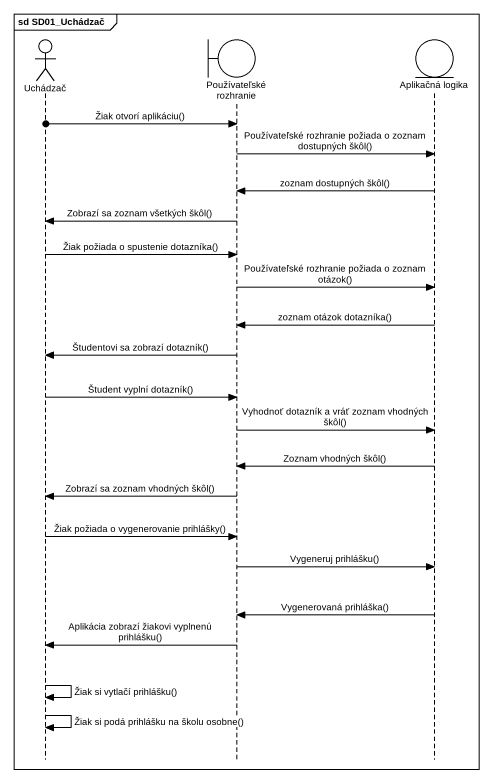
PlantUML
@startuml
mainframe sd SD01_Uchádzač
hide footbox
actor Uchádzač
boundary "Používateľské rozhranie" as Používateľské_rozhranie
entity "Aplikačná logika" as Aplikačná_logika

[o-> Používateľské_rozhranie : Žiak otvorí aplikáciu()
Používateľské_rozhranie -> Aplikačná_logika : Používateľské rozhranie požiada o zoznam dostupných škôl()
Aplikačná_logika -> Používateľské_rozhranie : zoznam dostupných škôl()
Používateľské_rozhranie -> Uchádzač : Zobrazí sa zoznam všetkých škôl()
Uchádzač -> Používateľské_rozhranie : Žiak požiada o spustenie dotazníka()
Používateľské_rozhranie -> Aplikačná_logika : Používateľské rozhranie požiada o zoznam otázok()
Aplikačná_logika -> Používateľské_rozhranie : zoznam otázok dotazníka()
Používateľské_rozhranie -> Uchádzač : Študentovi sa zobrazí dotazník()
Uchádzač -> Používateľské_rozhranie : Študent vyplní dotazník()
Používateľské_rozhranie -> Aplikačná_logika : Vyhodnoť dotazník a vráť zoznam vhodných škôl()
Aplikačná_logika -> Používateľské_rozhranie : Zoznam vhodných škôl()
Používateľské_rozhranie -> Uchádzač : Zobrazí sa zoznam vhodných škôl()
Uchádzač -> Používateľské_rozhranie : Žiak požiada o vygenerovanie prihlášky()
Používateľské_rozhranie -> Aplikačná_logika : Vygeneruj prihlášku()
Aplikačná_logika -> Používateľské_rozhranie : Vygenerovaná prihláška()
Používateľské_rozhranie -> Uchádzač : Aplikácia zobrazí žiakovi vyplnenú prihlášku()
Uchádzač -> Uchádzač : Žiak si vytlačí prihlášku()
Uchádzač -> Uchádzač : Žiak si podá prihlášku na školu osobne()
@enduml
